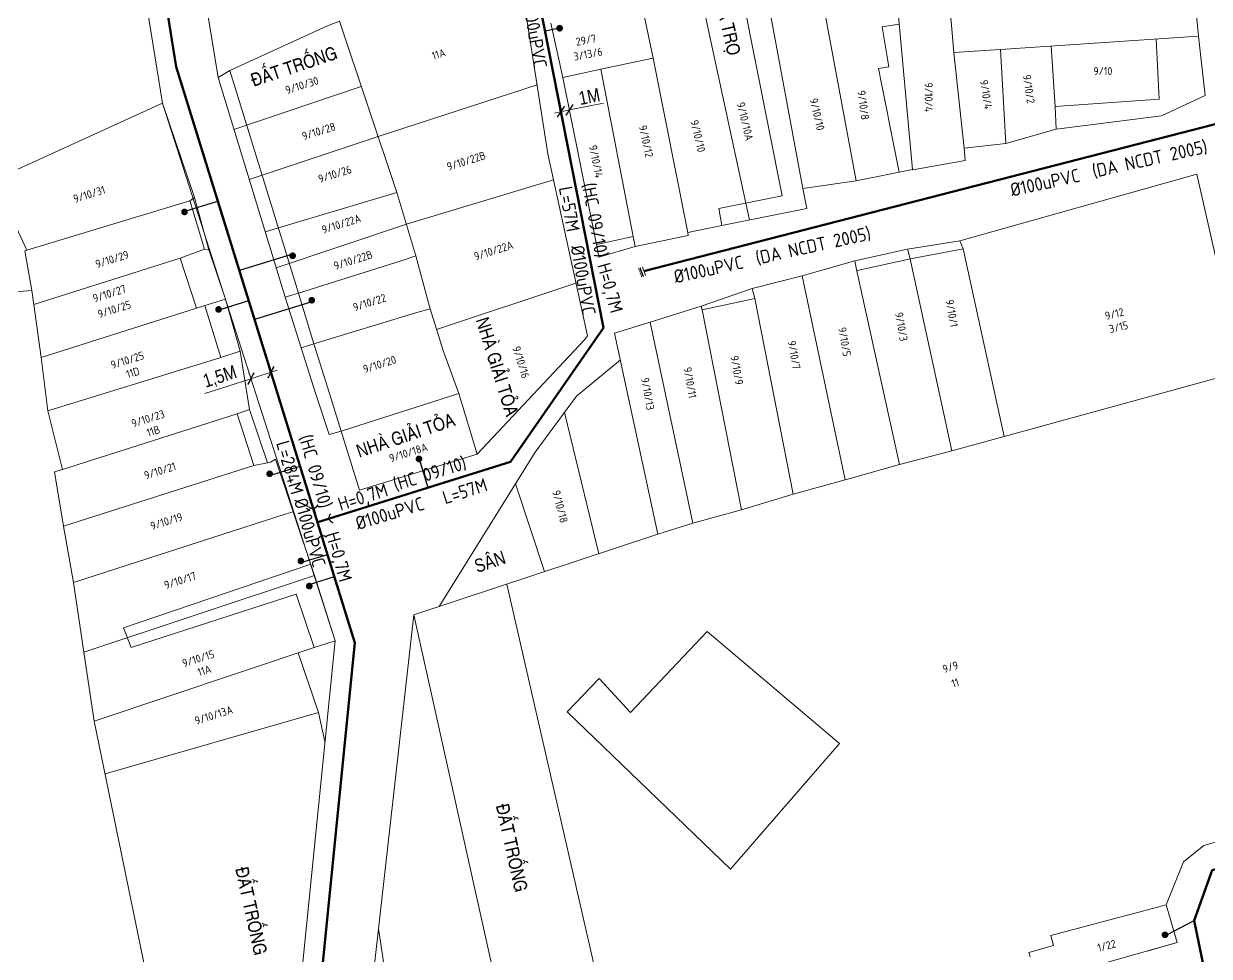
# Model space of a CAD drawing. Header units: inches. Extents: x 595615 to 1194060, y 1190840 to 2385448.
# Drawn here: x 597041.4 to 597130.2, y 1192942.6 to 1193012.5 of the extents above; entities that cross this region are included whole.
import ezdxf
from ezdxf.enums import TextEntityAlignment as Align

# ---------------------------------------------------------------- set-up
doc = ezdxf.new("R2010")
doc.units = ezdxf.units.IN
doc.header["$MEASUREMENT"] = 0
doc.layers.get('Defpoints').update_dxf_attribs({"color": 1})
for name, color, linetype, lineweight in [('Chitiet', 4, 'Continuous', 9), ('DN 100 uPVC', 4, 'Continuous', 50), ('DN 25 PE', 40, 'Continuous', 30), ('DOSAU', 2, 'Continuous', 20), ('DUONG CACH LE', 112, 'Continuous', 5), ('NAM-CDAI', 220, 'Continuous', 25), ('Nen_HTHANH-TP', 9, 'Continuous', 0), ('Nen_SN-HTHANH-TP_new', 7, 'Continuous', 0), ('Nen_SN_HTHANH_old', 9, 'Continuous', 0), ('Te', 4, 'Continuous', 15), ('TEXT PIPE', 3, 'Continuous', 25), ('Text_DiaDanh', 9, 'Continuous', 0), ('TLK 15', 220, 'Continuous', 20)]:
    doc.layers.add(name, color=color, linetype=linetype, lineweight=lineweight)
doc.styles.add('Dia Danh', font='VHELVCN_0.TTF', dxfattribs={"height": 1})
doc.styles.add('Sonha_QTB', font='isocp.shx', dxfattribs={"height": 0.6, "bigfont": 'bigfont.shx'})
doc.styles.add('text', font='isocp2.shx')
doc.styles.add('VNI-HC', font='VHELVCN_0.TTF')
doc.dimstyles.new('DUONG KICH THUOC', dxfattribs={"dimtxt": 1, "dimasz": 0.7, "dimexe": 0.5, "dimexo": 0.3, "dimgap": 0.2, "dimtad": 1, "dimzin": 0, "dimdsep": 46, "dimtxsty": 'VNI-HC', "dimblk": 'ARCHTICK', "dimcen": 0.09, "dimdle": 0.5, "dimclrd": 256, "dimclre": 256, "dimclrt": 256, "dimadec": 0, "dimazin": 0, "dimtfac": 1, "dimtofl": 0, "dimtmove": 0, "dimatfit": 3, "dimfxl": 1, "dimtolj": 1, "dimtzin": 0, "dimlwd": -1, "dimlwe": -1, "dimarcsym": 0})

# ---------------------------------------------------------------- blocks, each defined once
blk = doc.blocks.new('TLK 15')
at = {"layer": 'TLK 15', "linetype": 'Continuous', "const_width": 0.25}
blk.add_lwpolyline([(-0.125, 0, 1), (0.125, 0, 1)], format="xyb", close=True, dxfattribs=at)
blk = doc.blocks.new('TE1')
at = {"layer": 'Chitiet', "ltscale": 100, "const_width": 0.1}
for points in [[(-0.35, 1.276, 0.571257), (0.35, 1.276)], [(1.098, 0.35, 0.571257), (1.098, -0.35)], [(0.35, -1.276, 0.571257), (-0.35, -1.276)]]:
    blk.add_lwpolyline(points, format="xyb", dxfattribs=at)
for points in [[(0, -1.076), (0, 1.076)], [(0.898, 0), (0, 0)]]:
    blk.add_lwpolyline(points, dxfattribs=at)
blk = doc.blocks.new('BIT')
at = {"layer": 'Chitiet', "ltscale": 100}
for p, q in [((0.35, 0), (-0.35, 0)), ((-0.303, -0.163), (-0.35, -0.21)), ((0.35, -0.163), (-0.35, -0.163)), ((-0.179, -0.163), (-0.342, -0.325)), ((-0.056, -0.163), (-0.218, -0.325)), ((0.068, -0.163), (-0.094, -0.325)), ((0.192, -0.163), (0.029, -0.325)), ((0.316, -0.163), (0.153, -0.325)), ((0.35, -0.252), (0.277, -0.325))]:
    blk.add_line(p, q, dxfattribs=at)
blk = doc.blocks.new('_ArchTick')
at = {"color": 0, "linetype": 'ByBlock', "const_width": 0.15}
blk.add_lwpolyline([(-0.5, -0.5), (0.5, 0.5)], dxfattribs=at)
blk = doc.blocks.new('*D203')
at = {"layer": 'Defpoints', "color": 0}
for p in [(597081.635, 1193005.897), (597082.277, 1193006.025), (597082.277, 1193006.025)]:
    blk.add_point(p, dxfattribs=at)
at = {"layer": 'DUONG CACH LE'}
for p, q in [((597081.576, 1193006.191), (597081.536, 1193006.387)), ((597082.218, 1193006.319), (597082.179, 1193006.515)), ((597082.277, 1193006.025), (597084.838, 1193006.538)), ((597081.144, 1193005.798), (597082.277, 1193006.025))]:
    blk.add_line(p, q, dxfattribs=at)
at = {"layer": 'DUONG CACH LE', "xscale": 0.7, "yscale": 0.7, "zscale": 0.7}
for p, rotation in [((597081.635, 1193005.897), 191.3297788765363), ((597082.277, 1193006.025), 11.3297788765363)]:
    blk.add_blockref('_ArchTick', p, dxfattribs=dict(at, rotation=rotation))
at = {"layer": 'DUONG CACH LE', "insert": (597083.763, 1193007.037), "char_height": 1, "attachment_point": 5, "rotation": 11.32978, "style": 'VNI-HC'}
blk.add_mtext('\\A1;1M', dxfattribs=at)
blk = doc.blocks.new('*D206')
at = {"layer": 'Defpoints', "color": 0}
for p in [(597058.394, 1192985.886), (597058.394, 1192985.886), (597059.899, 1192986.369)]:
    blk.add_point(p, dxfattribs=at)
at = {"layer": 'DUONG CACH LE'}
for p, q in [((597060.375, 1192986.522), (597058.394, 1192985.886)), ((597059.807, 1192986.655), (597059.746, 1192986.845)), ((597058.394, 1192985.886), (597054.934, 1192984.775)), ((597058.302, 1192986.171), (597058.241, 1192986.362))]:
    blk.add_line(p, q, dxfattribs=at)
at = {"layer": 'DUONG CACH LE', "xscale": 0.7, "yscale": 0.7, "zscale": 0.7}
for p, rotation in [((597059.899, 1192986.369), 17.80482525814623), ((597058.394, 1192985.886), 197.8048252581463)]:
    blk.add_blockref('_ArchTick', p, dxfattribs=dict(at, rotation=rotation))
at = {"layer": 'DUONG CACH LE', "insert": (597056.087, 1192985.982), "char_height": 1, "attachment_point": 5, "rotation": 17.80483, "style": 'VNI-HC'}
blk.add_mtext('\\A1;1,5M', dxfattribs=at)

msp = doc.modelspace()

# ---------------------------------------------------------------- linework, layer by layer
at = {"layer": 'DN 100 uPVC'}
for points in [[(597047.651, 1193041.363), (597052.794, 1193009.252), (597052.794, 1193009.252), (597066.195, 1192966.094), (597059.752, 1192901.911), (597060.854, 1192900.414), (597065.874, 1192865.615), (597070.25, 1192852.282), (597078.56, 1192810.016), (597085.641, 1192765.558), (597085.641, 1192765.558)], [(597077.332, 1193025.021), (597078.709, 1193020.787), (597084.819, 1192989.692), (597077.847, 1192979.661), (597063.408, 1192975.136)], [(597087.855, 1192993.939), (597132.433, 1193005.42)], [(597180.411, 1192961.436), (597130.445, 1192949.043), (597129.101, 1192945.274), (597138.358, 1192900.296), (597146.714, 1192864.572)]]:
    msp.add_lwpolyline(points, dxfattribs=at)
at = {"layer": 'DN 25 PE'}
for p, q in [((597081.537, 1193012.154), (597080.447, 1193011.94)), ((597053.293, 1192998.388), (597055.915, 1192999.202)), ((597061.525, 1192995.225), (597057.534, 1192993.986)), ((597056.096, 1192991.077), (597058.231, 1192991.74)), ((597062.959, 1192991.644), (597058.674, 1192990.314)), ((597070.996, 1192979.874), (597071.669, 1192977.725)), ((597059.798, 1192978.634), (597062.081, 1192979.343)), ((597062.138, 1192972.103), (597064.136, 1192972.723)), ((597062.771, 1192970.468), (597064.655, 1192971.053)), ((597127.042, 1192944.206), (597129.101, 1192945.274))]:
    msp.add_line(p, q, dxfattribs=at)
at = {"layer": 'Nen_HTHANH-TP', "linetype": 'Continuous'}
for p, q in [((597055.938, 1193008.456), (597050.802, 1193040.179)), ((597051.76, 1193006.542), (597046.428, 1193039.471)), ((597078.13, 1193018.774), (597080.663, 1193002.746)), ((597094.54, 1193018.097), (597098.225, 1192999.6)), ((597099.775, 1193000.141), (597096.45, 1193017.959)), ((597103.754, 1193000.724), (597100.902, 1193016.102)), ((597128.982, 1193016.335), (597129.425, 1193011.555)), ((597107.994, 1193001.568), (597106.763, 1193014.877)), ((597110.703, 1193014.87), (597111.086, 1193010.33)), ((597088.547, 1193009.922), (597087.704, 1193013.941)), ((597056.818, 1193008.977), (597064.145, 1193012.332)), ((597064.145, 1193012.332), (597065.025, 1193012.673)), ((597069.335, 1192999.837), (597065.025, 1193012.673)), ((597081.788, 1193008.467), (597080.875, 1193012.526)), ((597106.985, 1193012.457), (597105.715, 1193012.266)), ((597105.715, 1193012.266), (597106.227, 1193009.256)), ((597129.425, 1193011.555), (597114.586, 1193010.563)), ((597129.425, 1193011.555), (597129.425, 1193011.545)), ((597129.425, 1193011.545), (597129.919, 1193007.116)), ((597114.586, 1193010.563), (597111.086, 1193010.33)), ((597114.982, 1193003.503), (597114.586, 1193010.563)), ((597126.469, 1193006.833), (597126.246, 1193011.343)), ((597084.627, 1193009.079), (597088.547, 1193009.922)), ((597091.137, 1192996.844), (597088.547, 1193009.922)), ((597111.086, 1193010.33), (597111.096, 1193010.31)), ((597111.096, 1193010.31), (597111.862, 1193003.161)), ((597055.938, 1193008.456), (597056.818, 1193008.977)), ((597061.951, 1192992.301), (597056.818, 1193008.977)), ((597081.788, 1193008.467), (597084.627, 1193009.079)), ((597084.627, 1193009.079), (597087.038, 1192996.551)), ((597106.227, 1193009.256), (597105.437, 1193009.146)), ((597105.437, 1193009.146), (597106.994, 1193001.367)), ((597060.971, 1192991.99), (597055.938, 1193008.456)), ((597084.298, 1192995.939), (597081.788, 1193008.467)), ((597129.919, 1193007.116), (597126.65, 1193005.593)), ((597051.76, 1193006.542), (597039.144, 1193000.792)), ((597054.155, 1192999.474), (597051.76, 1193006.542)), ((597064.702, 1192966.243), (597051.76, 1193006.542)), ((597118.68, 1193006.296), (597126.469, 1193006.833)), ((597118.68, 1193006.296), (597118.761, 1193004.577)), ((597126.65, 1193005.593), (597118.761, 1193004.577)), ((597118.761, 1193004.577), (597114.982, 1193003.503)), ((597114.982, 1193003.503), (597111.862, 1193003.161)), ((597080.663, 1193002.746), (597083.624, 1192989.088)), ((597111.862, 1193003.161), (597111.943, 1193002.251)), ((597111.943, 1193002.251), (597108.004, 1193001.538)), ((597039.144, 1193000.792), (597041.588, 1192995.514)), ((597103.754, 1193000.724), (597099.775, 1193000.141)), ((597107.994, 1193001.568), (597103.754, 1193000.724)), ((597108.004, 1193001.538), (597107.994, 1193001.568)), ((597129.304, 1193001.215), (597111.538, 1192996.221)), ((597129.304, 1193001.215), (597132.616, 1192986.548)), ((597129.324, 1193001.215), (597129.304, 1193001.215)), ((597070.769, 1192995.098), (597069.335, 1192999.837)), ((597100.056, 1192998.651), (597099.775, 1193000.141)), ((597053.815, 1192999.224), (597041.588, 1192995.514)), ((597054.928, 1192995.605), (597053.805, 1192999.254)), ((597054.155, 1192999.474), (597053.815, 1192999.224)), ((597054.155, 1192999.474), (597055.248, 1192995.555)), ((597093.476, 1192998.636), (597098.225, 1192999.6)), ((597093.707, 1192997.356), (597093.476, 1192998.636)), ((597093.707, 1192997.356), (597100.056, 1192998.651)), ((597060.296, 1192994.2), (597070.052, 1192997.467)), ((597091.137, 1192996.844), (597093.707, 1192997.356)), ((597084.298, 1192995.939), (597087.038, 1192996.551)), ((597087.038, 1192996.551), (597087.208, 1192995.801)), ((597091.168, 1192996.614), (597087.208, 1192995.801)), ((597091.137, 1192996.844), (597091.168, 1192996.614)), ((597041.448, 1192995.464), (597041.588, 1192995.514)), ((597041.448, 1192995.464), (597041.981, 1192992.495)), ((597054.928, 1192995.605), (597053.099, 1192994.914)), ((597055.248, 1192995.555), (597054.928, 1192995.605)), ((597055.248, 1192995.555), (597056.481, 1192991.836)), ((597084.469, 1192994.989), (597084.298, 1192995.939)), ((597087.208, 1192995.801), (597084.469, 1192994.989)), ((597107.618, 1192995.598), (597103.669, 1192994.714)), ((597111.538, 1192996.221), (597107.618, 1192995.598)), ((597107.618, 1192995.598), (597107.789, 1192994.968)), ((597107.839, 1192994.878), (597111.778, 1192995.611)), ((597111.538, 1192996.221), (597111.778, 1192995.611)), ((597111.778, 1192995.611), (597114.85, 1192981.543)), ((597053.099, 1192994.914), (597042.132, 1192991.455)), ((597054.322, 1192991.165), (597053.099, 1192994.914)), ((597061.951, 1192992.301), (597069.659, 1192994.717)), ((597069.659, 1192994.717), (597070.769, 1192995.098)), ((597071.802, 1192991.199), (597070.769, 1192995.098)), ((597099.73, 1192993.601), (597103.669, 1192994.714)), ((597103.669, 1192994.714), (597103.8, 1192994.064)), ((597103.84, 1192993.994), (597107.839, 1192994.878)), ((597107.789, 1192994.968), (597110.941, 1192980.48)), ((597099.73, 1192993.601), (597095.971, 1192992.638)), ((597102.932, 1192978.314), (597099.73, 1192993.601)), ((597103.8, 1192994.064), (597107.011, 1192979.467)), ((597041.981, 1192992.495), (597030.352, 1192991.575)), ((597041.981, 1192992.495), (597030.352, 1192991.575)), ((597041.981, 1192992.495), (597042.132, 1192991.455)), ((597041.981, 1192992.495), (597042.132, 1192991.455)), ((597056.481, 1192991.836), (597054.862, 1192991.345)), ((597057.595, 1192987.947), (597056.481, 1192991.836)), ((597060.971, 1192991.99), (597061.951, 1192992.301)), ((597062.164, 1192988.191), (597060.971, 1192991.99)), ((597061.951, 1192992.301), (597063.114, 1192988.512)), ((597092.152, 1192991.315), (597095.971, 1192992.638)), ((597092.222, 1192991.045), (597096.171, 1192991.888)), ((597095.971, 1192992.638), (597096.171, 1192991.888)), ((597096.171, 1192991.888), (597099.043, 1192977.241)), ((597042.132, 1192991.455), (597042.665, 1192987.465)), ((597042.132, 1192991.455), (597042.665, 1192987.465)), ((597054.322, 1192991.165), (597042.665, 1192987.465)), ((597054.862, 1192991.345), (597054.322, 1192991.165)), ((597054.942, 1192991.365), (597056.145, 1192987.466)), ((597070.842, 1192990.858), (597071.822, 1192991.129)), ((597071.822, 1192991.129), (597071.802, 1192991.199)), ((597072.804, 1192988.009), (597071.822, 1192991.129)), ((597088.333, 1192990.122), (597092.152, 1192991.315)), ((597092.222, 1192991.045), (597092.152, 1192991.315)), ((597092.222, 1192991.045), (597095.164, 1192976.067)), ((597063.114, 1192988.512), (597070.842, 1192990.858)), ((597088.333, 1192990.122), (597085.663, 1192989.29)), ((597091.515, 1192975.055), (597088.333, 1192990.122)), ((597085.663, 1192989.29), (597088.896, 1192974.232)), ((597062.164, 1192988.191), (597063.114, 1192988.512)), ((597063.114, 1192988.512), (597064.157, 1192985.182)), ((597083.624, 1192989.088), (597083.414, 1192988.788)), ((597042.665, 1192987.465), (597043.168, 1192983.476)), ((597042.665, 1192987.465), (597043.168, 1192983.476)), ((597056.075, 1192987.446), (597043.168, 1192983.476)), ((597057.595, 1192987.947), (597056.075, 1192987.446)), ((597058.288, 1192983.578), (597057.595, 1192987.947)), ((597063.207, 1192984.882), (597062.164, 1192988.191)), ((597072.835, 1192987.919), (597072.804, 1192988.009)), ((597073.977, 1192984.77), (597072.835, 1192987.919)), ((597131.496, 1192986.127), (597114.85, 1192981.543)), ((597064.26, 1192981.703), (597063.207, 1192984.882)), ((597064.157, 1192985.182), (597065.159, 1192981.963)), ((597073.977, 1192984.77), (597065.159, 1192981.963)), ((597075.366, 1192980.24), (597073.977, 1192984.77)), ((597043.168, 1192983.476), (597044.262, 1192979.086)), ((597043.168, 1192983.476), (597044.262, 1192979.086)), ((597057.358, 1192983.257), (597044.262, 1192979.086)), ((597058.288, 1192983.578), (597057.358, 1192983.257)), ((597057.358, 1192983.257), (597058.611, 1192979.388)), ((597059.651, 1192979.579), (597058.288, 1192983.578)), ((597065.159, 1192981.963), (597064.26, 1192981.703)), ((597065.159, 1192981.963), (597066.534, 1192977.532)), ((597110.941, 1192980.48), (597114.85, 1192981.543)), ((597107.011, 1192979.467), (597110.941, 1192980.48)), ((597058.611, 1192979.388), (597044.355, 1192974.846)), ((597059.651, 1192979.579), (597058.611, 1192979.388)), ((597059.871, 1192979.619), (597059.651, 1192979.579)), ((597060.251, 1192979.859), (597059.871, 1192979.619)), ((597061.554, 1192975.91), (597060.251, 1192979.859)), ((597107.011, 1192979.467), (597103.032, 1192978.344)), ((597044.262, 1192979.086), (597043.682, 1192978.906)), ((597043.682, 1192978.906), (597044.262, 1192979.086)), ((597043.682, 1192978.906), (597044.355, 1192974.846)), ((597043.682, 1192978.906), (597044.355, 1192974.846)), ((597099.043, 1192977.241), (597102.932, 1192978.314)), ((597102.932, 1192978.314), (597103.032, 1192978.344)), ((597095.414, 1192976.138), (597099.043, 1192977.241)), ((597061.554, 1192975.91), (597061.034, 1192975.75)), ((597063.168, 1192971.132), (597061.554, 1192975.91)), ((597095.164, 1192976.067), (597091.515, 1192975.055)), ((597095.414, 1192976.138), (597095.164, 1192976.067)), ((597061.034, 1192975.75), (597045.088, 1192970.617)), ((597091.515, 1192975.055), (597088.896, 1192974.232)), ((597091.515, 1192975.055), (597091.515, 1192975.055)), ((597044.355, 1192974.846), (597045.088, 1192970.617)), ((597044.355, 1192974.846), (597045.088, 1192970.617)), ((597070.608, 1192968.193), (597088.896, 1192974.232)), ((597062.887, 1192971.991), (597048.851, 1192967.21)), ((597045.873, 1192965.398), (597045.088, 1192970.617)), ((597063.168, 1192971.132), (597045.873, 1192965.398)), ((597063.168, 1192971.132), (597064.702, 1192966.243)), ((597061.779, 1192969.731), (597049.422, 1192965.751)), ((597061.779, 1192969.731), (597063.132, 1192965.742)), ((597070.608, 1192968.193), (597062.34, 1192894.691)), ((597048.851, 1192967.21), (597049.422, 1192965.751)), ((597092.601, 1192966.935), (597086.856, 1192960.871)), ((597092.601, 1192966.935), (597102.518, 1192958.543)), ((597064.702, 1192966.243), (597058.403, 1192903.138)), ((597064.702, 1192966.243), (597063.132, 1192965.742)), ((597045.873, 1192965.398), (597046.657, 1192960.208)), ((597063.132, 1192965.742), (597046.657, 1192960.208)), ((597084.504, 1192963.429), (597082.096, 1192960.927)), ((597086.856, 1192960.871), (597084.504, 1192963.429)), ((597094.356, 1192949.127), (597082.096, 1192960.927)), ((597046.657, 1192960.208), (597053.042, 1192929.043)), ((597046.657, 1192960.208), (597053.042, 1192929.043)), ((597102.518, 1192958.543), (597094.356, 1192949.127)), ((597138.872, 1192953.513), (597129.824, 1192950.905)), ((597138.872, 1192953.513), (597129.824, 1192950.905)), ((597129.824, 1192950.905), (597128.305, 1192949.684)), ((597129.824, 1192950.905), (597128.305, 1192949.684)), ((597128.305, 1192949.684), (597126.998, 1192946.453)), ((597128.305, 1192949.684), (597126.998, 1192946.453)), ((597126.078, 1192946.212), (597118.36, 1192944.166)), ((597126.998, 1192946.453), (597126.078, 1192946.212)), ((597126.998, 1192946.453), (597127.84, 1192943.634)), ((597126.998, 1192946.453), (597127.84, 1192943.634)), ((597067.962, 1192944.675), (597069.882, 1192931.977)), ((597118.36, 1192944.166), (597118.57, 1192943.396)), ((597116.701, 1192942.885), (597118.57, 1192943.396)), ((597127.84, 1192943.634), (597117.313, 1192940.665)), ((597127.84, 1192943.634), (597125.581, 1192942.992)), ((597116.801, 1192942.545), (597116.701, 1192942.885))]:
    msp.add_line(p, q, dxfattribs=at)
for points in [[(597095.782, 1192997.78), (597091.33, 1193018.379)], [(597118.68, 1193006.296), (597118.378, 1193010.817)], [(597067.923, 1193004.043), (597079.845, 1193007.921)], [(597057.125, 1193004.572), (597066.669, 1193007.776)], [(597058.277, 1193000.804), (597067.923, 1193004.043)], [(597070.052, 1192997.467), (597081.085, 1193000.795)], [(597059.473, 1192996.893), (597069.335, 1192999.837)], [(597072.313, 1192989.569), (597082.763, 1192993.057)], [(597066.534, 1192977.532), (597075.366, 1192980.24), (597083.414, 1192988.788)], [(597086.091, 1192987.297), (597082.813, 1192984.566), (597079.709, 1192980.383), (597072.508, 1192968.821)], [(597081.909, 1192983.347), (597084.466, 1192972.77)], [(597078.223, 1192977.996), (597080.393, 1192971.425)], [(597077.579, 1192970.495), (597085.604, 1192935.47)], [(597070.608, 1192968.193), (597078.242, 1192933.835)], [(597061.945, 1192965.343), (597063.464, 1192960.863), (597047.463, 1192956.273)], [(597063.464, 1192960.863), (597063.948, 1192958.686)]]:
    msp.add_lwpolyline(points, dxfattribs=at)
for p in [(597043.682, 1192978.906), (597044.262, 1192979.096)]:
    msp.add_point(p, dxfattribs=at)

# ---------------------------------------------------------------- block references
at = {"layer": 'Chitiet', "rotation": 289.5072726880624}
msp.add_blockref('BIT', (597087.855, 1192993.939), dxfattribs=at)
at = {"layer": 'Te', "rotation": 15.33118382501941}
msp.add_blockref('TE1', (597063.408, 1192975.136), dxfattribs=at)
at = {"layer": 'TLK 15'}
for p in [(597081.537, 1193012.154), (597053.418, 1192998.388), (597061.525, 1192995.1), (597062.959, 1192991.769), (597055.971, 1192991.077), (597070.996, 1192979.874), (597059.798, 1192978.759), (597062.138, 1192972.228), (597062.771, 1192970.343), (597126.917, 1192944.206)]:
    msp.add_blockref('TLK 15', p, dxfattribs=at)
at = {"layer": 'TLK 15', "rotation": 359.9999999934133}
for p in [(597053.418, 1192998.388), (597061.525, 1192995.1), (597062.959, 1192991.769), (597055.971, 1192991.077), (597070.996, 1192979.874), (597059.798, 1192978.759), (597062.138, 1192972.228), (597062.771, 1192970.343), (597126.917, 1192944.206)]:
    msp.add_blockref('TLK 15', p, dxfattribs=at)

# ---------------------------------------------------------------- texts
at = {"layer": 'DOSAU', "style": 'text'}
for rotation, p in [(285.51252, (597084.343, 1192994.4)), (17.55873, (597065.116, 1192975.969)), (285.84621, (597064.004, 1192974.245))]:
    msp.add_text('H=0,7M', height=1, rotation=rotation, dxfattribs=at).set_placement(p)
at = {"layer": 'NAM-CDAI', "style": 'text'}
for s, rotation, p in [('(DA NCDT 2005)', 12.51918, (597121.588, 1193000.923)), ('L=57M', 280.2417, (597081.472, 1193000.196)), ('(HC 09/10)', 280.2417, (597083.209, 1193000.471)), ('(DA NCDT 2005)', 12.51918, (597096.361, 1192994.417)), ('L=284M', 286.19478, (597060.276, 1192981.064)), ('(HC 09/10)', 286.19478, (597061.974, 1192981.517)), ('(HC 09/10)', 17.55835, (597069.253, 1192977.446)), ('L=57M', 17.55835, (597072.954, 1192976.471))]:
    msp.add_text(s, height=1, rotation=rotation, dxfattribs=at).set_placement(p)
at = {"layer": 'Nen_SN-HTHANH-TP_new', "style": 'Sonha_QTB'}
for s, rotation, p in [('29/7', 10.59474, (597083.508, 1193011.266)), ('11A', 17.54115, (597072.472, 1193010.205)), ('9/10', 0.04623, (597122.261, 1193008.94)), ('9/10/30', 17.54115, (597062.218, 1193007.875)), ('9/10/4', 270.04623, (597109.203, 1193006.977)), ('9/10/4', 278.80107, (597113.507, 1193007.184)), ('9/10/2', 278.80107, (597116.711, 1193007.591)), ('9/10/8', 277.90703, (597104.304, 1193006.394)), ('9/10/10A', 283.45131, (597095.434, 1193005.172)), ('9/10/10', 283.05282, (597100.842, 1193005.704)), ('9/10/10', 283.45131, (597091.908, 1193004.072)), ('9/10/28', 17.54115, (597063.479, 1193004.428)), ('9/10/12', 282.15218, (597088.019, 1193003.677)), ('9/10/14', 281.36683, (597084.271, 1193002.167)), ('9/10/22B', 17.54115, (597074.535, 1193002.206)), ('9/10/26', 17.54115, (597064.688, 1193001.223)), ('9/10/31', 17.54115, (597046.276, 1192999.709)), ('9/10/22A', 17.54115, (597065.165, 1192997.485)), ('9/10/29', 17.54115, (597047.985, 1192994.841)), ('9/10/22B', 17.54115, (597066.058, 1192994.773)), ('9/10/22A', 17.54115, (597076.59, 1192995.485)), ('9/10/27', 17.54115, (597047.791, 1192992.27)), ('9/10/22', 17.54115, (597067.283, 1192991.599)), ('9/10/1', 280.04623, (597110.939, 1192990.787)), ('9/12', 13.70677, (597123.122, 1192990.745)), ('9/10/3', 280.04623, (597107.156, 1192989.786)), ('9/10/5', 280.04623, (597102.898, 1192988.659)), ('9/10/16', 287.4362, (597078.64, 1192987.121)), ('9/10/7', 280.04623, (597099.12, 1192987.659)), ('9/10/25', 17.54115, (597049.132, 1192987.278)), ('9/10/20', 17.54115, (597068.039, 1192986.963)), ('9/10/9', 280.04623, (597094.826, 1192986.523)), ('9/10/11', 280.04623, (597091.316, 1192985.594)), ('9/10/13', 280.04623, (597088.142, 1192984.754)), ('9/10/23', 17.54115, (597050.679, 1192982.897)), ('9/10/18A', 17.54115, (597070.196, 1192980.347)), ('9/10/21', 17.54115, (597051.579, 1192978.987)), ('9/10/18', 284.27864, (597081.574, 1192976.306)), ('9/10/19', 17.54115, (597052.059, 1192975.195)), ('9/10/17', 17.54115, (597053.087, 1192970.767)), ('9/10/15', 17.54115, (597054.445, 1192964.911)), ('9/9', 17.54115, (597110.828, 1192964.273)), ('9/10/13A', 17.54115, (597055.608, 1192960.67)), ('1/22', 14.57042, (597122.543, 1192943.395))]:
    msp.add_text(s, height=0.6, rotation=rotation, dxfattribs=at).set_placement(p, align=Align.MIDDLE)
at = {"layer": 'Nen_SN_HTHANH_old', "style": 'Sonha_QTB'}
for s, rotation, p in [('3/13/6', 10.59474, (597083.665, 1193010.216)), ('9/10/25', 17.54115, (597048.154, 1192991.091)), ('3/15', 13.70677, (597123.438, 1192989.757)), ('11D', 17.54115, (597049.551, 1192986.342)), ('11B', 17.54115, (597051.082, 1192981.956)), ('11A', 17.54115, (597054.911, 1192964.009)), ('11', 17.54115, (597111.192, 1192963.093))]:
    msp.add_text(s, height=0.6, rotation=rotation, dxfattribs=at).set_placement(p, align=Align.MIDDLE)
at = {"layer": 'TEXT PIPE', "style": 'text'}
for rotation, p in [(279.90658, (597078.715, 1193014.316)), (12.49384, (597115.447, 1192999.526)), (279.90658, (597082.355, 1192995.793)), (12.49384, (597090.22, 1192993.02)), (285.85966, (597061.61, 1192976.776)), (17.22323, (597066.422, 1192974.529))]:
    msp.add_text('%%c100uPVC', height=1, rotation=rotation, dxfattribs=at).set_placement(p)
at = {"layer": 'Text_DiaDanh', "linetype": 'Continuous', "style": 'Dia Danh'}
for s, rotation, p in [('NHAØ TROÏ', 282.95415, (597094.076, 1193012.66)), ('ÑAÁT TROÁNG', 18.58585, (597061.554, 1193009.504)), ('NHAØ GIAÛI TOÛA', 287.57994, (597076.997, 1192986.827)), ('NHAØ GIAÛI TOÛA', 18.58585, (597069.946, 1192981.779)), ('SAÂN', 18.58585, (597076.274, 1192972.295)), ('ÑAÁT TROÁNG', 282.50672, (597078.169, 1192950.772)), ('ÑAÁT TROÁNG', 282.50672, (597058.633, 1192946.041))]:
    msp.add_text(s, height=1, rotation=rotation, dxfattribs=at).set_placement(p, align=Align.MIDDLE)

# ---------------------------------------------------------------- dimensions: what is measured, and where the dimension line sits
at = {"layer": 'DUONG CACH LE'}
for p1, p2, text, picture, middle in [((597081.635, 1193005.897), (597082.277, 1193006.025), '1M', '*D203', (597083.763, 1193007.037)), ((597059.899, 1192986.369), (597058.394, 1192985.886), '1,5M', '*D206', (597056.087, 1192985.982))]:
    dim = msp.add_aligned_dim(p1=p1, p2=p2, distance=0, text=text, dimstyle='DUONG KICH THUOC', override={"dimpost": 'M'}, dxfattribs=at)
    dim.commit()
    dim.dimension.update_dxf_attribs({"geometry": picture, "text_midpoint": middle})

doc.saveas('drawing.dxf')
